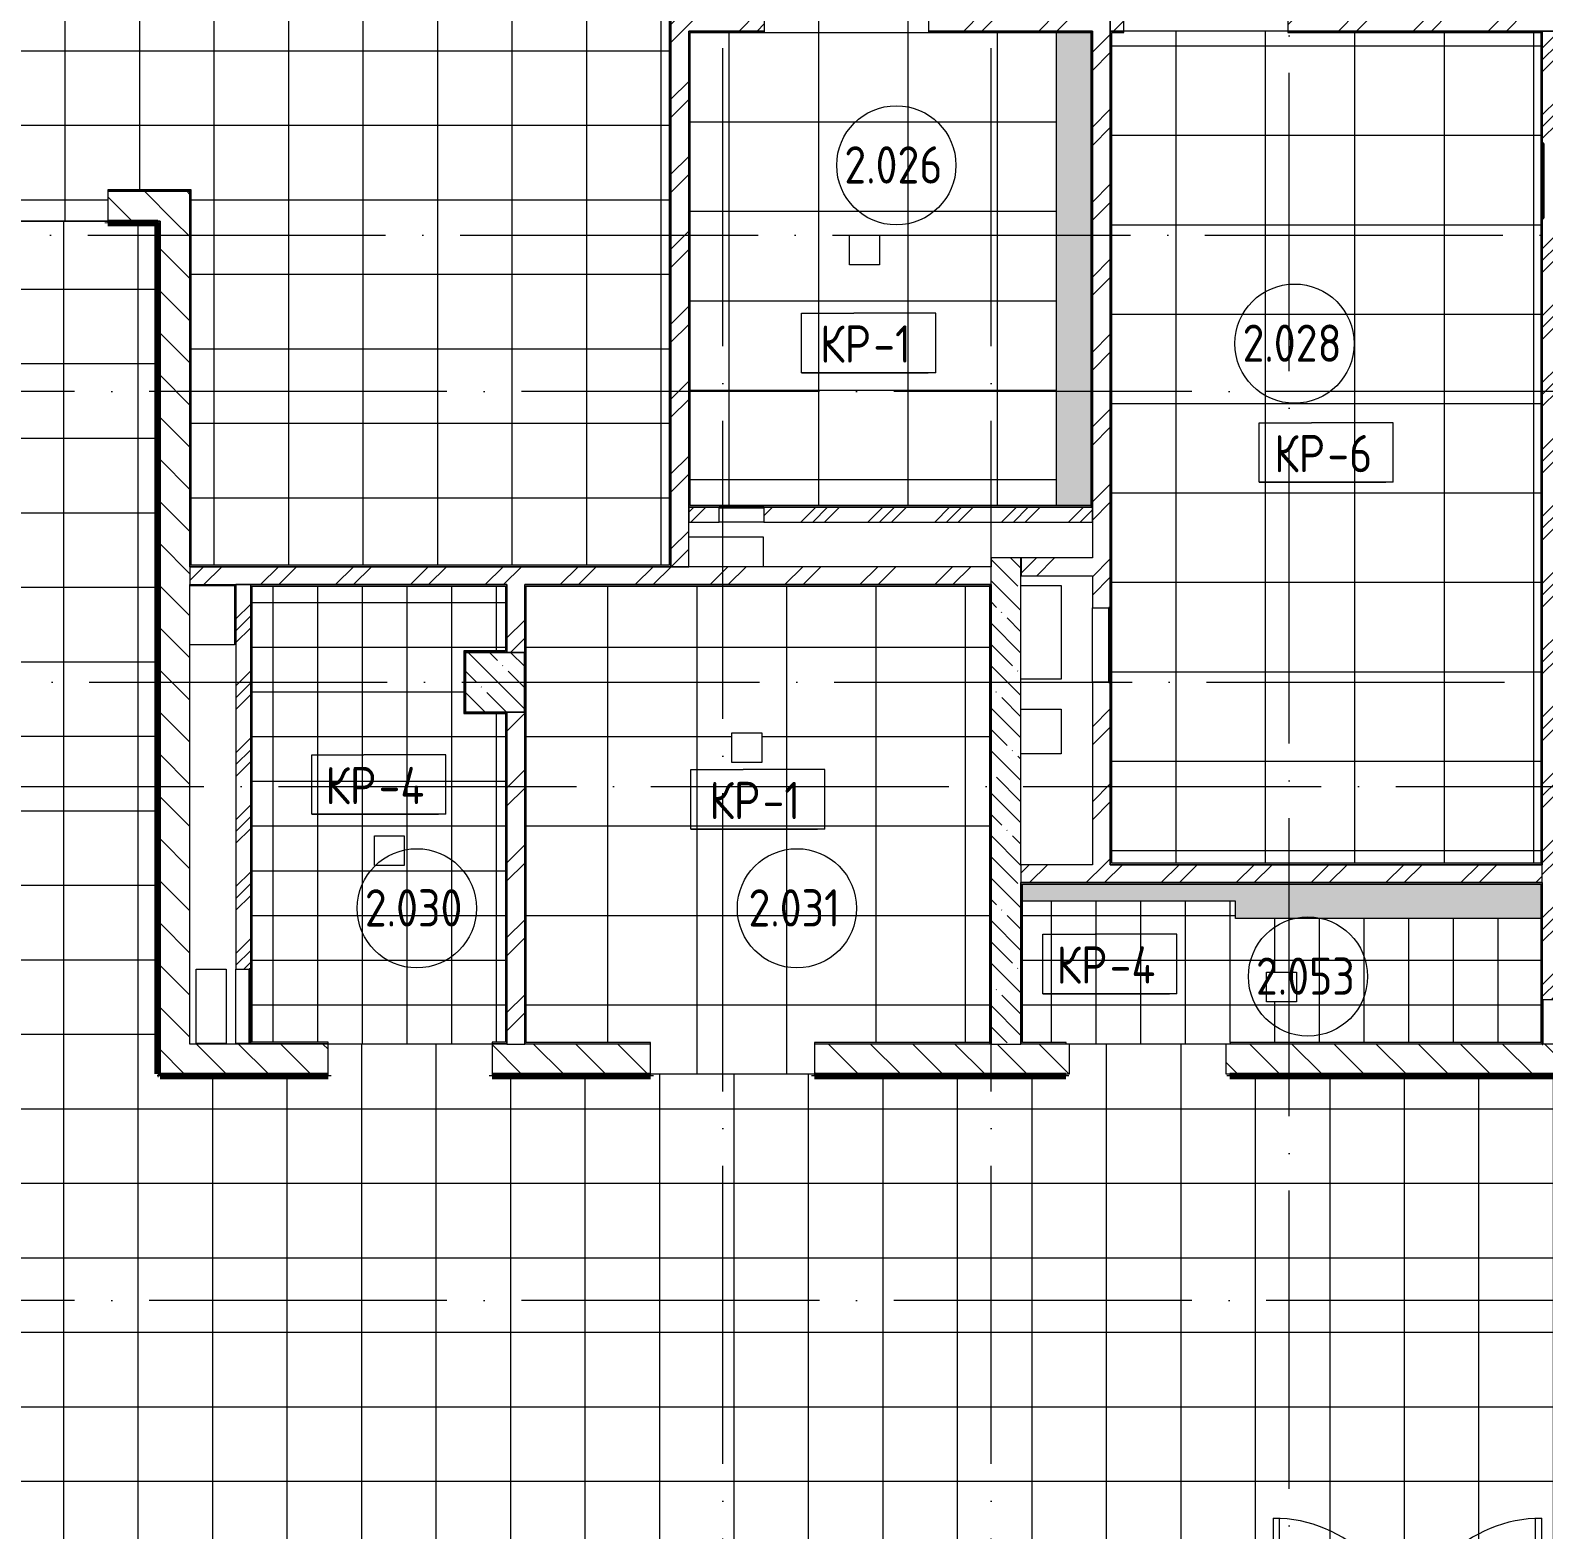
# Model space of a CAD drawing. Header units: millimetres. Extents: x 97 to 214665, y -4577 to 61202.
# Drawn here: x 183548 to 193708, y 45988 to 56050 of the extents above; entities that cross this region are included whole.
import ezdxf

# ---------------------------------------------------------------- set-up
doc = ezdxf.new("R2010")
doc.units = ezdxf.units.MM
doc.linetypes.add('ADSK_Линия сетки', pattern=[2500, 2000, -250, 0, -250])
for name, color, linetype, lineweight in [('A-AREA-____-IDEN', 2, 'Continuous', 20), ('A-DOOR-____-MCUT', 31, 'Continuous', 9), ('A-DOOR-____-OTLN', 31, 'Continuous', 9), ('A-FLOR-____-IDEN', 11, 'Continuous', 20), ('A-FLOR-____-OTLN', 192, 'Continuous', 9), ('A-FLOR-____-PATT', 8, 'Continuous', 9), ('A-GENM-____-MCUT', 13, 'Continuous', 9), ('A-GENM-____-OTLN', 13, 'Continuous', 9), ('A-GLAZ-CURT-MCUT', 52, 'Continuous', 9), ('A-GLAZ-CURT-OTLN', 52, 'Continuous', 9), ('A-WALL-____-MCUT', 113, 'Continuous', 9), ('A-WALL-____-PATT', 111, 'Continuous', 9), ('A-WALL-FNSH-MCUT', 113, 'Continuous', 9), ('I-WALL-____-OTLN', 2, 'Continuous', 9), ('S-COLS-____-MCUT', 52, 'Continuous', 9), ('S-COLS-____-OTLN', 52, 'Continuous', 9), ('S-GRID-____-OTLN', 1, 'Continuous', 9)]:
    doc.layers.add(name, color=color, linetype=linetype, lineweight=lineweight)
doc.styles.add('GOST Common', font='GOST_Common.ttf', dxfattribs={"width": 0.9, "height": 250})
pattern_1 = [(135, (0, 0), (-141.42136, -141.42136), [])]
pattern_2 = [(45, (0, 0), (-251.4472, 251.4472), []), (45, (0, 381), (-251.4472, 251.4472), [])]
pattern_3 = [(45, (0, 0), (-224.5064, 224.5064), []), (45, (79.38, 0), (0, 449.0128), []), (45, (-79.38, 0), (0, 449.0128), [])]
pattern_4 = [(135, (0, 0), (-142.5612, -142.5612), []), (135, (142.56, 0), (-142.5612, -142.5612), [252.016, -50.403, 3.353, -47.05])]

# ---------------------------------------------------------------- blocks, each defined once
blk = doc.blocks.new('DRS_ДПУраспашная_2Ст_Прямоугольная - Н_ДО_1420х2400h 3-40427529-О_АИ_ПП_4_200_Целиком')
at = {"layer": 'A-DOOR-____-MCUT', "color": 50, "lineweight": 13}
for p, q in [((-900, -60), (-860, -60)), ((-900, -920), (-900, -60)), ((-860, -60), (-860, -920)), ((860, -60), (900, -60)), ((860, -920), (860, -60)), ((900, -60), (900, -920)), ((-860, -920), (-900, -920)), ((900, -920), (860, -920))]:
    blk.add_line(p, q, dxfattribs=at)
at = {"layer": 'A-DOOR-____-OTLN', "color": 10, "lineweight": 5}
for centre, start, end in [((-900, -20), 270, 0), ((900, -20), 180, 270)]:
    blk.add_arc(centre, 900, start, end, dxfattribs=at)
at = {"layer": 'A-GLAZ-CURT-MCUT', "color": 90}
for p, q in [((-900, 20), (-965, 20)), ((-965, 20), (-965, -20)), ((-900, -20), (-900, 20)), ((965, 20), (900, 20)), ((900, 20), (900, -20)), ((965, -20), (965, 20)), ((-965, -20), (-900, -20)), ((900, -20), (965, -20))]:
    blk.add_line(p, q, dxfattribs=at)
blk = doc.blocks.new('ASML_АР_Отделка Люка - ВО Отделка люков_Грунтовка 0_Шпатлевка 0_Окраска 0_0-42722003-О_АИ_ПП_4_200_Целиком')
at = {"layer": 'A-GENM-____-MCUT', "color": 130, "lineweight": 25}
for p, q in [((250, 3), (-250, 3)), ((-250, 3), (-250, 0)), ((250, 0), (250, 3)), ((-250, 0), (250, 0))]:
    blk.add_line(p, q, dxfattribs=at)
blk = doc.blocks.new('ASML_АР_Отделка Люка - ВО Отделка люков_Грунтовка 0_Шпатлевка 0_Окраска 0_0-42467640-О_АИ_ПП_4_200_Целиком')
at = {"layer": 'A-GENM-____-MCUT', "color": 130, "lineweight": 25}
for p, q in [((150, 3), (-150, 3)), ((-150, 3), (-150, 0)), ((150, 0), (150, 3)), ((-150, 0), (150, 0))]:
    blk.add_line(p, q, dxfattribs=at)
blk = doc.blocks.new('0083_СОШ675_АР_R22_rvt-1-О_АИ_ПП_4_200_Целиком')
at = {"layer": 'A-FLOR-____-PATT', "lineweight": 5}
for points in [[(133170, 52860), (133170, 56035), (132940, 56035), (132940, 52860)], [(136190, 50090), (136190, 50320), (132710, 50320), (132710, 50205), (134140, 50205), (134140, 50090), (135475, 50090)]]:
    blk.add_hatch(color=221, dxfattribs=at).paths.add_polyline_path(points)
at = {"layer": 'A-WALL-____-PATT', "lineweight": 5}
h = blk.add_hatch(dxfattribs=at)
h.set_pattern_fill('FP_11', color=10, style=0, pattern_type=2)
h.set_pattern_definition(pattern_2)
h.paths.add_polyline_path([(130350, 52450), (130470, 52450), (130470, 56165), (130355, 56165), (130355, 56160), (130350, 56160), (130350, 53402)])
h = blk.add_hatch(dxfattribs=at)
h.set_pattern_fill('FP_11', color=10, style=0, pattern_type=2)
h.set_pattern_definition(pattern_2)
h.paths.add_polyline_path([(133180, 56045), (133180, 56165), (132080, 56165), (132080, 56045)])
h.paths.add_polyline_path([(130980, 56045), (130980, 56165), (130470, 56165), (130470, 56045)])
h = blk.add_hatch(dxfattribs=at)
h.set_pattern_fill('FP_11', color=10, style=0, pattern_type=2)
h.set_pattern_definition(pattern_2)
h.paths.add_polyline_path([(133180, 50450), (133300, 50450), (133300, 51675), (133180, 51675), (133180, 50510)])
h.paths.add_polyline_path([(133300, 52175), (133300, 56165), (133180, 56165), (133180, 52175), (133293, 52175)])
h = blk.add_hatch(dxfattribs=at)
h.set_pattern_fill('FP_11', color=10, style=0, pattern_type=2)
h.set_pattern_definition(pattern_2)
h.paths.add_polyline_path([(136500, 56045), (136500, 56165), (134492, 56165), (134492, 56045), (136442, 56045)])
h.paths.add_polyline_path([(133300, 56045), (133392, 56045), (133392, 56165), (133300, 56165)])
h = blk.add_hatch(dxfattribs=at)
h.set_pattern_fill('FP_15', color=10, style=0, pattern_type=2)
h.set_pattern_definition(pattern_3)
h.paths.add_polyline_path([(136300, 49547), (136300, 54790), (136200, 54790), (136200, 49547), (136203, 49547)])
h.paths.add_polyline_path([(136300, 55290), (136300, 56045), (136200, 56045), (136200, 55290), (136210, 55290)])
h = blk.add_hatch(dxfattribs=at)
h.set_pattern_fill('FP_8', color=10, style=0, pattern_type=2)
h.set_pattern_definition(pattern_1)
h.paths.add_polyline_path([(126921, 54770), (127121, 54770), (127121, 54965), (127116, 54965), (127116, 54970), (126571, 54970), (126571, 54770)])
h.paths.add_polyline_path([(125471, 54770), (125471, 54970), (124150, 54970), (124150, 54770)])
h = blk.add_hatch(dxfattribs=at)
h.set_pattern_fill('FP_8', color=10, style=0, pattern_type=2)
h.set_pattern_definition(pattern_1)
h.paths.add_polyline_path([(127121, 49047), (127121, 54770), (126921, 54770), (126921, 49047)])
h = blk.add_hatch(dxfattribs=at)
h.set_pattern_fill('FP_15', color=10, style=0, pattern_type=2)
h.set_pattern_definition(pattern_3)
h.paths.add_polyline_path([(133180, 52750), (133180, 52850), (130975, 52850), (130975, 52750), (131610, 52750)])
h.paths.add_polyline_path([(130675, 52750), (130675, 52850), (130470, 52850), (130470, 52750)])
h = blk.add_hatch(dxfattribs=at)
h.set_pattern_fill('FP_11', color=10, style=0, pattern_type=2)
h.set_pattern_definition(pattern_2)
h.paths.add_polyline_path([(132500, 52330), (132500, 52450), (127121, 52450), (127121, 52330), (131610, 52330)])
h = blk.add_hatch(dxfattribs=at)
h.set_pattern_fill('FP_31', color=10, style=0, pattern_type=2)
h.set_pattern_definition(pattern_4)
h.paths.add_polyline_path([(132700, 49247), (132700, 52510), (132500, 52510), (132500, 49247), (132576, 49247)])
h = blk.add_hatch(dxfattribs=at)
h.set_pattern_fill('FP_11', color=10, style=0, pattern_type=2)
h.set_pattern_definition(pattern_2)
h.paths.add_polyline_path([(133180, 52390), (133180, 52510), (132701, 52510), (132701, 52390)])
h = blk.add_hatch(dxfattribs=at)
h.set_pattern_fill('FP_15', color=10, style=0, pattern_type=2)
h.set_pattern_definition(pattern_3)
h.paths.add_polyline_path([(127430, 49750), (127530, 49750), (127530, 52330), (127430, 52330), (127430, 51956)])
h = blk.add_hatch(dxfattribs=at)
h.set_pattern_fill('FP_11', color=10, style=0, pattern_type=2)
h.set_pattern_definition(pattern_2)
h.paths.add_polyline_path([(129370, 49247), (129370, 51475), (129250, 51475), (129250, 49247)])
h.paths.add_polyline_path([(129370, 51875), (129370, 52330), (129250, 52330), (129250, 51875)])
h = blk.add_hatch(dxfattribs=at)
h.set_pattern_fill('FP_11', color=10, style=0, pattern_type=2)
h.set_pattern_definition(pattern_2)
h.paths.add_polyline_path([(136200, 50330), (136200, 50450), (132700, 50450), (132700, 50330), (135475, 50330)])
h = blk.add_hatch(dxfattribs=at)
h.set_pattern_fill('FP_8', color=10, style=0, pattern_type=2)
h.set_pattern_definition(pattern_1)
h.paths.add_polyline_path([(136500, 49047), (136500, 49247), (134077, 49247), (134077, 49047)])
h.paths.add_polyline_path([(133027, 49047), (133027, 49247), (131314, 49247), (131314, 49047)])
h.paths.add_polyline_path([(129150, 49047), (130214, 49047), (130214, 49247), (129150, 49247), (129150, 49065)])
h.paths.add_polyline_path([(127121, 49047), (128050, 49047), (128050, 49247), (127121, 49247), (127121, 49065)])
at = {"layer": 'S-COLS-____-OTLN', "lineweight": 5}
h = blk.add_hatch(dxfattribs=at)
h.set_pattern_fill('FP_31', color=256, style=0, pattern_type=2)
h.set_pattern_definition(pattern_4)
h.paths.add_polyline_path([(128975, 51475), (129370, 51475), (129370, 51875), (128975, 51875), (128975, 51870), (128970, 51870), (128970, 51480), (128975, 51480)])
at = {"layer": 'A-FLOR-____-OTLN', "color": 90}
for p, q in [((132940, 52860), (132940, 56035)), ((130470, 52650), (130970, 52650)), ((130970, 52650), (130970, 52450)), ((127121, 52325), (127421, 52325)), ((127421, 52325), (127421, 51925)), ((132700, 52325), (132970, 52325)), ((132970, 52325), (132970, 51695)), ((127421, 51925), (127121, 51925)), ((132970, 51695), (132700, 51695)), ((132700, 51495), (132970, 51495)), ((132970, 51495), (132970, 51195)), ((132970, 51195), (132700, 51195)), ((134140, 50205), (132710, 50205)), ((134140, 50090), (134140, 50205)), ((136190, 50090), (134140, 50090)), ((127164, 49250), (127164, 49750)), ((127164, 49750), (127364, 49750)), ((127364, 49750), (127364, 49250)), ((127364, 49250), (127164, 49250))]:
    blk.add_line(p, q, dxfattribs=at)
at = {"layer": 'A-WALL-____-MCUT', "color": 50, "lineweight": 13}
for p, q in [((130350, 56160), (130350, 52450)), ((130980, 56045), (130980, 56165)), ((132080, 56165), (132080, 56045)), ((133300, 52175), (133300, 56165)), ((133300, 56165), (133300, 56045)), ((133392, 56045), (133392, 56165)), ((134492, 56165), (134492, 56045)), ((130470, 56045), (130980, 56045)), ((130470, 52450), (130470, 56045)), ((132080, 56045), (133180, 56045)), ((133180, 56045), (133180, 52510)), ((133300, 56045), (133392, 56045)), ((134492, 56045), (136500, 56045)), ((136300, 56045), (136200, 56045)), ((136200, 56045), (136200, 55290)), ((136200, 55290), (136207, 55290)), ((127116, 54970), (126571, 54970)), ((126571, 54970), (126571, 54770)), ((127121, 54770), (127121, 54965)), ((126571, 54770), (126921, 54770)), ((126921, 54770), (126921, 49047)), ((127121, 52450), (127121, 54770)), ((136207, 54790), (136200, 54790)), ((136200, 54790), (136200, 50450)), ((130675, 52850), (130470, 52850)), ((130470, 52850), (130470, 52750)), ((130675, 52750), (130675, 52847)), ((133180, 52850), (130975, 52850)), ((130975, 52847), (130975, 52750)), ((133180, 52750), (133180, 52850)), ((130470, 52750), (130675, 52750)), ((130975, 52750), (133180, 52750)), ((132500, 52450), (127121, 52450)), ((130350, 52450), (130470, 52450)), ((132500, 52510), (132500, 52450)), ((132700, 52510), (132500, 52510)), ((132700, 50450), (132700, 52510)), ((133180, 52510), (132701, 52510)), ((132701, 52510), (132701, 52390)), ((127121, 49247), (127121, 52330)), ((127121, 52330), (129250, 52330)), ((127430, 52330), (127430, 49750)), ((127530, 52330), (127430, 52330)), ((127530, 49750), (127530, 52330)), ((129250, 52330), (129250, 51875)), ((129370, 51875), (129370, 52330)), ((129370, 52330), (132500, 52330)), ((132500, 52330), (132500, 49247)), ((132701, 52390), (133180, 52390)), ((133180, 52390), (133180, 52175)), ((133180, 52175), (133290, 52175)), ((133293, 52175), (133300, 52175)), ((133180, 51675), (133180, 50450)), ((133290, 51675), (133180, 51675)), ((133300, 51675), (133293, 51675)), ((133300, 50450), (133300, 51675)), ((129250, 51475), (129250, 49247)), ((129370, 49247), (129370, 51475)), ((133180, 50450), (132700, 50450)), ((136200, 50450), (133300, 50450)), ((132700, 50330), (136200, 50330)), ((132700, 49247), (132700, 50330)), ((136200, 50330), (136200, 49547)), ((127430, 49750), (127520, 49750)), ((127523, 49750), (127530, 49750)), ((136203, 49547), (136300, 49547)), ((128050, 49247), (127121, 49247)), ((128050, 49047), (128050, 49247)), ((129250, 49247), (129150, 49247)), ((129150, 49247), (129150, 49047)), ((130214, 49247), (129370, 49247)), ((130214, 49047), (130214, 49247)), ((132500, 49247), (131314, 49247)), ((131314, 49247), (131314, 49047)), ((133027, 49247), (132700, 49247)), ((133027, 49047), (133027, 49247)), ((136200, 49247), (134077, 49247)), ((134077, 49247), (134077, 49047)), ((136500, 49247), (136203, 49247)), ((126921, 49047), (127121, 49047)), ((127121, 49047), (128050, 49047)), ((129150, 49047), (130214, 49047)), ((131314, 49047), (133027, 49047)), ((134077, 49047), (136500, 49047))]:
    blk.add_line(p, q, dxfattribs=at)
at = {"layer": 'A-WALL-____-MCUT', "color": 10, "lineweight": 5}
for p, q in [((127121, 52450), (127121, 52330)), ((132500, 52330), (132500, 52450)), ((129250, 51875), (129370, 51875)), ((129370, 51475), (129250, 51475)), ((132700, 50450), (132700, 50330)), ((136200, 50330), (136200, 50450)), ((129250, 49247), (129370, 49247)), ((132500, 49247), (132700, 49247))]:
    blk.add_line(p, q, dxfattribs=at)
at = {"layer": 'I-WALL-____-OTLN', "color": 90}
for p, q in [((130975, 52750), (130675, 52750)), ((133180, 51675), (133180, 52175)), ((127430, 49250), (127430, 49750)), ((127520, 49250), (127430, 49250)), ((127530, 49250), (127523, 49250))]:
    blk.add_line(p, q, dxfattribs=at)
at = {"layer": 'S-COLS-____-MCUT', "color": 130, "lineweight": 25}
for p, q in [((128970, 51870), (128970, 51480)), ((129250, 51875), (128975, 51875)), ((129370, 51475), (129370, 51875)), ((128975, 51475), (129250, 51475))]:
    blk.add_line(p, q, dxfattribs=at)
at = {"layer": 'S-COLS-____-OTLN', "color": 90}
for p, q in [((129370, 51875), (129250, 51875)), ((129250, 51475), (129370, 51475))]:
    blk.add_line(p, q, dxfattribs=at)
at = {"layer": 'A-GENM-____-OTLN', "color": 90, "lineweight": 9}
for name, p, rotation in [('ASML_АР_Отделка Люка - ВО Отделка люков_Грунтовка 0_Шпатлевка 0_Окраска 0_0-42722003-О_АИ_ПП_4_200_Целиком', (136210, 55040), 89.99999999999982), ('ASML_АР_Отделка Люка - ВО Отделка люков_Грунтовка 0_Шпатлевка 0_Окраска 0_0-42722003-О_АИ_ПП_4_200_Целиком', (133290, 51925), 269.9999999999998), ('ASML_АР_Отделка Люка - ВО Отделка люков_Грунтовка 0_Шпатлевка 0_Окраска 0_0-42722003-О_АИ_ПП_4_200_Целиком', (127520, 49500), 270), ('ASML_АР_Отделка Люка - ВО Отделка люков_Грунтовка 0_Шпатлевка 0_Окраска 0_0-42467640-О_АИ_ПП_4_200_Целиком', (136203, 49397), 89.99999999999982)]:
    blk.add_blockref(name, p, dxfattribs=dict(at, rotation=rotation))
blk.add_blockref('ASML_АР_Отделка Люка - ВО Отделка люков_Грунтовка 0_Шпатлевка 0_Окраска 0_0-42467640-О_АИ_ПП_4_200_Целиком', (130825, 52847), dxfattribs=at)
at = {"layer": 'A-GLAZ-CURT-OTLN', "color": 90, "lineweight": 9, "rotation": 180}
blk.add_blockref('DRS_ДПУраспашная_2Ст_Прямоугольная - Н_ДО_1420х2400h 3-40427529-О_АИ_ПП_4_200_Целиком', (135295, 45145), dxfattribs=at)
blk = doc.blocks.new('BSC_Колонна _Прямоугольная - ПР-1_Профиль торцевой для плитки-3477160-О_АИ_ПП_4_200_Целиком')
at = {"layer": 'S-COLS-____-MCUT'}
for p, q in [((5, 5), (-5, 5)), ((-5, 5), (-5, -5)), ((5, -5), (5, 5)), ((-5, -5), (5, -5))]:
    blk.add_line(p, q, dxfattribs=at)
blk = doc.blocks.new('ADSK_Марка_Перекрытие - Типоразмер_ADSK_Марка-158127-О_АИ_ПП_4_200_Целиком')
at = {"layer": 'A-FLOR-____-IDEN'}
for p, q in [((-4.5, 4), (-1, 4)), ((-4.5, 0), (-4.5, 4)), ((4.5, 4), (-1, 4)), ((4.5, 0), (4.5, 4)), ((4.5, 0), (-4.5, 0)), ((-4.5, 0), (4, 0))]:
    blk.add_line(p, q, dxfattribs=at)
blk = doc.blocks.new('ADSK_Марка_Помещение_ОдноЗначение - Номер-159740-О_АИ_ПП_4_200_Целиком')
at = {"layer": 'A-AREA-____-IDEN'}
blk.add_circle((0, 0), 4, dxfattribs=at)

msp = doc.modelspace()

# ---------------------------------------------------------------- hatches: boundary and pattern name
at = {"layer": 'A-FLOR-____-PATT'}
h = msp.add_hatch(dxfattribs=at)
h.set_pattern_fill('FP_187', color=256, style=0, pattern_type=2)
h.set_pattern_definition([(0, (187783.1, 55412.5), (0, 500), []), (90, (187783.1, 55412.5), (-500, 3e-14), [])])
h.paths.add_polyline_path([(187838.093662, 52459.999414), (187838.093662, 56174.999414), (188478.114412, 56174.999414), (188478.114412, 56165.001699), (189578.114412, 56165.001699), (189578.114412, 56174.999414), (190890.114412, 56174.999414), (190890.114412, 56165.001699), (191990.114412, 56165.001699), (191990.114412, 56174.999414), (193986.614412, 56174.999414), (193986.614412, 58364.999414), (192673.114412, 58364.999414), (192673.114412, 58164.999414), (192303.114412, 58164.999414), (192303.114412, 58364.999414), (191088.09249, 58364.999414), (191088.09249, 58164.999414), (190668.09249, 58164.999414), (190668.09249, 58365.000586), (188518.114412, 58365.000586), (188518.114412, 58164.999414), (188148.114412, 58164.999414), (188148.114412, 58365.000586), (186878.09249, 58365.000586), (186878.09249, 58164.999414), (186123.114412, 58164.999414), (186123.114412, 58364.999414), (181858.09249, 58364.999414), (181858.09249, 58164.999414), (181658.113916, 58164.999414), (181658.113916, 54980.000586), (182968.859452, 54980.000586), (182968.928275, 54770.001113), (184068.859452, 54770.001113), (184068.859452, 54980.000586), (184629.093076, 54980.000586), (184629.093076, 52459.999414), (187835.280849, 52459.999414)])
h = msp.add_hatch(dxfattribs=at)
h.set_pattern_fill('FP_178', color=256, style=0, pattern_type=2)
h.set_pattern_definition([(270, (191840.6, 56635), (600, 4e-14), []), (0, (191840.6, 56635), (0, 600), [])])
h.paths.add_polyline_path([(188473.093662, 52859.999414), (190438.114412, 52859.999414), (190438.114412, 56035.001172), (189578.114412, 56035.001172), (189578.114412, 56165.001172), (188478.114412, 56164.999414), (188478.114412, 56035.001172), (187978.093662, 56035.001172), (187978.093662, 52859.999414)])
h.paths.add_polyline_path([(189048.115412, 54475), (189048.115412, 54675), (189248.115412, 54675), (189248.115412, 54475), (189107.963211, 54475)])
h = msp.add_hatch(dxfattribs=at)
h.set_pattern_fill('FP_181', color=256, style=0, pattern_type=2)
h.set_pattern_definition([(90, (191840.6, 53545), (-600, 4e-14), []), (180, (191840.6, 53545), (-7e-14, -600), [])])
h.paths.add_polyline_path([(190808.114412, 50460.000586), (193688.114412, 50460.000586), (193688.114412, 56035.001172), (191990.114412, 56035.001172), (191990.114412, 56045.001172), (190890.114412, 56045.001172), (190890.114412, 56035.001172), (190808.114412, 56035.001172), (190808.114412, 50482.499102)])
h = msp.add_hatch(dxfattribs=at)
h.set_pattern_fill('FP_210', color=256, style=0, pattern_type=2)
h.set_pattern_definition([(270, (182273.14, 45312.5), (500, 3e-14), []), (0, (182273.14, 45312.5), (0, 500), [])])
h.paths.add_polyline_path([(173646.311817, 35775), (175093.714412, 35775), (175093.714412, 35790), (175873.138924, 35790), (175873.138924, 36424.940333), (175878.138924, 36424.940333), (175878.138924, 36434.940333), (175888.138924, 36434.940333), (175888.138924, 36439.940333), (176183.114412, 36439.940333), (176183.114412, 45325), (176188.114412, 45325.898819), (176188.114412, 45335), (176198.114412, 45335), (176198.139735, 45340), (176598.103451, 45340), (176598.114412, 45325), (181948.103451, 45325), (181948.103451, 45340), (182458.09249, 45340), (182458.09249, 45325), (187948.09249, 45325), (187948.09249, 45340), (188458.114412, 45340), (188458.114412, 45325), (191893.114412, 45325), (191893.114412, 46064.957463), (191933.114412, 46064.957463), (191933.114412, 45325), (193653.09249, 45325), (193653.09249, 46064.957463), (193693.09249, 46064.957463), (193693.09249, 45325), (193798.114412, 45325.275327), (193798.114412, 45340), (197733.114412, 45340), (197733.114412, 45814.999414), (197948.114412, 45814.999414), (197948.114412, 48014.999414), (197733.114412, 48014.999414), (197733.114412, 48470.500586), (196478.114412, 48470.500586), (196478.114412, 48485.500586), (195808.114412, 48485.500586), (195808.114412, 48470.500586), (195298.114412, 48470.500586), (195298.114412, 48485.500586), (194628.114412, 48485.500586), (194628.114412, 48470.500586), (193998.09249, 48470.500586), (193998.09249, 48475.500586), (193988.09249, 48475.500586), (193988.09249, 48485.500586), (193983.09249, 48485.857717), (193983.09249, 49032.499414), (191600.496297, 49032.499414), (191600.496297, 49047.499414), (191575.496297, 49047.499414), (191575.496297, 49247.499414), (190525.496297, 49247.499414), (190525.496297, 49047.499414), (190500.496297, 49047.499414), (190500.496297, 49032.499414), (188812.239102, 49032.499414), (188812.239102, 49047.499414), (187712.239102, 49047.499414), (187712.239102, 49032.499414), (186648.093662, 49032.499414), (186648.093662, 49247.499414), (185548.093662, 49247.499414), (185548.093662, 49032.499414), (184419.093076, 49032.499414), (184418.483784, 49037.499414), (184409.093076, 49037.499414), (184409.093076, 49047.499414), (184404.093076, 49047.512953), (184404.093076, 54755.000586), (184068.859452, 54755.000586), (184068.859452, 54770.000586), (182968.859452, 54770.000586), (182968.859452, 54755.000586), (181663.113916, 54755.000586), (181663.113916, 54665.000586), (181648.113916, 54665.000586), (181648.113916, 53565.000586), (181663.113916, 53565.000586), (181663.113916, 51889.999414), (181848.09249, 51889.999414), (181848.09249, 51884.999414), (181858.09249, 51884.999414), (181858.09249, 51874.999414), (181863.09249, 51874.999414), (181863.09249, 51475), (181858.09249, 51474.999414), (181858.09249, 51464.999414), (181848.09249, 51464.999414), (181848.09249, 51459.999414), (181663.113916, 51459.999414), (181663.113916, 49050.000586), (181658.113916, 49049.99156), (181658.113916, 49040.000586), (181648.113916, 49040.000586), (181648.113916, 49035.000586), (178105.383412, 49035.000586), (178105.383412, 49030.000586), (177603.733412, 49030.000586), (177603.733412, 49035.000586), (171833.536259, 49035.000586), (171833.536259, 49050.000586), (171758.536259, 49050.000586), (171758.536259, 49250.000586), (171488.114412, 49250.000586), (171488.114412, 49050.000586), (171348.09249, 49050.000586), (171348.114412, 45739.999414), (171748.09249, 45739.999414), (171748.123972, 45734.999414), (171758.09249, 45734.999414), (171758.09249, 45724.999414), (171763.09249, 45724.999414), (171763.09249, 45324.97645), (171758.09249, 45324.97637), (171758.09249, 45314.97637), (171748.09249, 45314.97637), (171748.09249, 45309.97637), (171348.09249, 45309.97637), (171348.114412, 40185), (171758.09249, 40185), (171758.09249, 39764.999414), (171348.09249, 39764.999414), (171348.114412, 35990), (171748.138924, 35990), (171748.138924, 35985), (171758.138924, 35985), (171758.138924, 35975), (171763.138924, 35974.274211), (171763.138924, 35790), (172993.714412, 35790), (172993.714412, 35775)])
h.paths.add_polyline_path([(170883.114412, 35790), (170883.114412, 35974.999414), (170888.114412, 35975), (170888.114412, 35985), (170898.114412, 35985), (170898.114412, 35990), (171298.114412, 35990), (171298.114412, 39764.999414), (170888.114412, 39764.999414), (170888.114412, 40185), (171298.114412, 40185), (171298.114412, 45309.97637), (170898.114412, 45309.97637), (170898.114412, 45314.97637), (170888.114412, 45314.97637), (170888.114412, 45324.97637), (170883.114412, 45324.999414), (170883.114412, 45724.999414), (170888.114412, 45724.999414), (170888.114412, 45734.999414), (170898.114412, 45734.999414), (170898.114412, 45739.999414), (171298.114412, 45739.999414), (171298.114412, 49050.000586), (170733.536259, 49050.000586), (170733.536259, 49035.000586), (166613.16026, 49035.000586), (166613.16026, 48224.999414), (166598.16026, 48224.999414), (166598.16026, 46024.999414), (166613.16026, 46024.999414), (166613.16026, 39775), (166608.16026, 39775), (166608.16026, 39765), (166598.16026, 39765), (166598.114412, 39760), (166533.16026, 39760), (166533.16026, 39615), (166318.16026, 39615), (166318.16026, 36915), (166533.16026, 36915), (166533.16026, 36760.075144), (168088.114998, 36760.075144), (168088.114998, 36755.075144), (168098.114998, 36755.075144), (168098.114998, 36745.075144), (168103.114998, 36744.930445), (168103.114998, 35790), (169780.898969, 35790)])
h = msp.add_hatch(dxfattribs=at)
h.set_pattern_fill('FP_197', color=256, style=0, pattern_type=2)
h.set_pattern_definition([(90, (186978.1, 50710), (-300, 2e-14), []), (180, (186978.1, 50710), (-4e-14, -300), [])])
h.paths.add_polyline_path([(185242.550363, 49247.499414), (186748.093662, 49247.499414), (186748.093662, 49250.000586), (186648.093662, 49250.000586), (186648.093662, 49260.000586), (186738.093662, 49260.957949), (186738.093662, 51464.999414), (186458.09249, 51464.999414), (186458.09249, 51884.999414), (186738.093662, 51884.999414), (186738.093662, 52319.999414), (185038.114412, 52319.999414), (185038.114412, 49260.000586), (185548.093662, 49260.000586), (185548.093662, 49250.000586), (185028.114412, 49250.000586), (185028.114412, 49247.499414), (185038.114412, 49247.499414)])
h.paths.add_polyline_path([(186058.093076, 50445.309784), (185858.093076, 50445.309784), (185858.093076, 50645.309784), (186058.093076, 50645.309784), (186058.093076, 50510.417208)])
h = msp.add_hatch(dxfattribs=at)
h.set_pattern_fill('FP_182', color=256, style=0, pattern_type=2)
h.set_pattern_definition([(180, (190425.6, 50710), (-7e-14, -600), []), (270, (190425.6, 50710), (600, 4e-14), [])])
h.paths.add_polyline_path([(188812.239102, 49047.499414), (188812.239102, 49257.499414), (189988.09249, 49257.499414), (189986.981576, 52319.999414), (186878.093662, 52319.999414), (186879.093662, 49257.499414), (187712.239102, 49257.499414), (187712.239102, 49047.499414)])
h.paths.add_polyline_path([(188458.247316, 51135.403173), (188258.247316, 51135.403173), (188258.247316, 51335.403173), (188458.247316, 51335.403173)])
h = msp.add_hatch(dxfattribs=at)
h.set_pattern_fill('FP_175', color=256, style=0, pattern_type=2)
h.set_pattern_definition([(0, (192803.1, 50710), (0, 300), []), (90, (192803.1, 50710), (-300, 2e-14), [])])
h.paths.add_polyline_path([(191040.669635, 49247.499414), (191603.114412, 49247.499414), (191603.114412, 49257.499414), (193688.114412, 49257.499414), (193688.114412, 50090.000586), (191638.102542, 50090.000586), (191638.102542, 50205.000586), (190208.09249, 50205.000586), (190208.09249, 49257.499414), (190503.114412, 49257.499414), (190503.114412, 49247.499414), (190525.496297, 49247.499414)])
h.paths.add_polyline_path([(192048.115542, 49530.000586), (191848.115542, 49530.000586), (191848.115542, 49730.000586), (192048.115542, 49730.000586)])
at = {"layer": 'A-WALL-____-PATT'}
for points in [[(187848.093662, 52449.999414), (187848.080167, 56159.999414), (187843.093662, 56159.999414), (187843.093662, 56164.999414), (187838.093662, 56164.999414), (187838.093662, 52449.999414)], [(187978.093662, 52849.999414), (187978.093662, 56035.001172), (187968.093662, 56035.001172), (187968.093662, 52849.999414)], [(190678.114412, 52859.999414), (190678.114412, 56035.001172), (190668.114412, 56035.001172), (190668.114412, 52859.999414)], [(190798.114412, 50460.000586), (190808.114412, 50460.000586), (190808.114412, 56045.001172), (190798.114412, 56045.001172), (190798.114412, 50510.417208)], [(193688.114412, 50460.000586), (193698.114412, 50460.000586), (193698.114412, 56035.001172), (193688.114412, 56035.001172), (193688.114412, 50510.417208)], [(184619.093076, 52459.999414), (184629.093076, 52459.999414), (184629.093076, 54980.000586), (184619.093076, 54980.000586), (184619.093076, 54975.000586), (184624.093076, 54975.000586), (184624.093076, 54965.000586), (184619.093076, 54965.000586), (184619.093076, 53402.000681)], [(184419.093076, 49037.499414), (184419.093076, 54760.000586), (184409.093076, 54760.000586), (184409.093076, 49037.499414)], [(190678.114412, 52849.999414), (190678.114412, 52859.999414), (187978.093662, 52859.999414), (187978.093662, 52849.999414), (189107.963211, 52849.999414)], [(187838.093662, 52449.999414), (187838.093662, 52459.999414), (184619.093076, 52459.999414), (184619.093076, 52449.999414), (187175.256787, 52449.999414)], [(186738.093662, 52319.999414), (186738.093662, 52329.999414), (185028.114412, 52329.999414), (185028.114412, 52319.999414), (185242.550363, 52319.999414)], [(186738.093662, 51884.999414), (186748.093662, 51884.999414), (186748.093662, 52329.999414), (186738.093662, 52329.999414), (186738.093662, 51956.208945)], [(186878.093662, 52319.999414), (189998.09249, 52319.999414), (189998.09249, 52329.999414), (186868.093662, 52329.999414), (186868.093662, 52319.999414)], [(185038.114412, 49260.000586), (185038.114412, 52319.999414), (185028.114412, 52319.999414), (185028.114412, 49260.000586)], [(186878.093662, 49247.499414), (186878.093662, 52319.999414), (186868.093662, 52319.999414), (186868.093662, 49247.499414)], [(189998.09249, 49257.499414), (189998.09249, 52319.999414), (189988.09249, 52319.999414), (189988.09249, 49257.499414)], [(186463.09249, 51474.999414), (186463.09249, 51479.999414), (186468.09249, 51479.999414), (186467.96749, 51869.999414), (186463.09249, 51869.999414), (186463.09249, 51879.999414), (186468.09249, 51879.999414), (186468.09249, 51884.999414), (186458.09249, 51884.999414), (186458.09249, 51474.999414)], [(186748.093662, 51874.999414), (186748.093662, 51884.999414), (186468.09249, 51884.999414), (186468.09249, 51879.999414), (186473.09249, 51879.999414), (186473.09249, 51874.999414)], [(186463.09249, 51464.999414), (186738.093662, 51464.999414), (186738.093662, 51474.999414), (186473.09249, 51474.81423), (186473.09249, 51469.999414), (186463.09249, 51469.999414), (186463.09249, 51474.999414), (186458.09249, 51474.999414), (186458.09249, 51464.999414)], [(186738.093662, 49260.000586), (186748.093662, 49260.000586), (186748.093662, 51474.999414), (186738.093662, 51474.999414), (186738.093662, 50510.417208)], [(193698.114412, 50450.000586), (193698.114412, 50460.000586), (190798.114412, 50460.000586), (190798.114412, 50450.000586), (192973.37606, 50450.000586)], [(191040.669635, 50320.000586), (193688.114412, 50320.000586), (193688.114412, 50330.000586), (190198.09249, 50330.000586), (190198.09249, 50320.000586), (190208.09249, 50320.000586)], [(190208.09249, 49247.499414), (190208.09249, 50320.000586), (190198.09249, 50320.000586), (190198.09249, 49247.499414)], [(193688.114412, 49257.499414), (193698.114412, 49257.499414), (193698.114412, 50330.000586), (193688.114412, 50330.000586), (193688.114412, 49547.499414)]]:
    msp.add_hatch(color=7, dxfattribs=at).paths.add_polyline_path(points)
h = msp.add_hatch(color=7, dxfattribs=at)
h.paths.add_polyline_path([(190678.114412, 56035.001172), (190678.114412, 56045.001172), (189578.114412, 56045.001172), (189578.114412, 56035.001172), (190668.114412, 56035.001172)])
h.paths.add_polyline_path([(188478.114412, 56035.001172), (188478.114412, 56045.001172), (187968.093662, 56045.001172), (187968.093662, 56035.001172), (187978.093662, 56035.001172)])
h = msp.add_hatch(color=7, dxfattribs=at)
h.paths.add_polyline_path([(193688.114412, 56035.001172), (193698.114412, 56035.001172), (193698.114412, 56045.001172), (191990.114412, 56045.001172), (191990.114412, 56035.001172), (192973.37606, 56035.001172)])
h.paths.add_polyline_path([(190808.114412, 56035.001172), (190890.114412, 56035.001172), (190890.114412, 56045.001172), (190808.114412, 56045.001172)])
h = msp.add_hatch(color=7, dxfattribs=at)
h.paths.add_polyline_path([(184614.093076, 54970.000586), (184614.093076, 54975.000586), (184619.093076, 54975.000586), (184619.093076, 54980.000586), (184068.859452, 54980.000586), (184068.859452, 54970.000586)])
h.paths.add_polyline_path([(182968.859452, 54970.000586), (182968.859452, 54980.000586), (181648.113916, 54980.000586), (181648.113916, 54970.000586)])
h = msp.add_hatch(color=7, dxfattribs=at)
h.paths.add_polyline_path([(184409.093076, 54760.000586), (184419.093076, 54760.000586), (184419.093076, 54770.000586), (184068.859452, 54770.000586), (184068.859452, 54760.000586)])
h.paths.add_polyline_path([(182968.859452, 54760.000586), (182968.859452, 54770.000586), (181658.113916, 54770.000586), (181658.113916, 54760.000586)])
h = msp.add_hatch(color=7, dxfattribs=at)
h.paths.add_polyline_path([(186648.093662, 49250.000586), (186748.093662, 49250.000586), (186748.093662, 49260.000586), (186648.093662, 49260.000586)])
h.paths.add_polyline_path([(185242.550363, 49250.000586), (185548.093662, 49250.000586), (185548.093662, 49260.000586), (185028.114412, 49260.000586), (185028.114412, 49250.000586)])
h = msp.add_hatch(color=7, dxfattribs=at)
h.paths.add_polyline_path([(189998.09249, 49247.499414), (189998.09249, 49257.499414), (188812.239102, 49257.499414), (188812.239102, 49247.499414), (189107.963211, 49247.499414)])
h.paths.add_polyline_path([(187712.239102, 49247.499414), (187712.239102, 49257.499414), (186878.093662, 49257.499414), (186878.093662, 49247.499414), (187175.256787, 49247.499414)])
h = msp.add_hatch(color=7, dxfattribs=at)
h.paths.add_polyline_path([(193698.114412, 49247.499414), (193698.114412, 49257.499414), (191603.114412, 49257.499414), (191603.114412, 49247.499414), (192973.37606, 49247.499414)])
h.paths.add_polyline_path([(190208.09249, 49247.499414), (190503.114412, 49247.499414), (190503.114412, 49257.499414), (190208.09249, 49257.499414)])
h = msp.add_hatch(color=7, dxfattribs=at)
h.paths.add_polyline_path([(187175.256787, 49037.499414), (187514.093076, 49037.499414), (187514.093076, 49047.499414), (186648.093662, 49047.499414), (186648.093662, 49037.499414)])
h.paths.add_polyline_path([(185548.093662, 49037.499414), (185548.093662, 49047.499414), (184419.093076, 49047.499414), (184419.093076, 49037.499414)])
h = msp.add_hatch(color=7, dxfattribs=at)
h.paths.add_polyline_path([(188812.239102, 49037.499414), (189014.093076, 49037.499414), (189014.093076, 49047.499414), (188812.239102, 49047.499414)])
h.paths.add_polyline_path([(187712.239102, 49037.499414), (187712.239102, 49047.499414), (187514.093076, 49047.499414), (187514.093076, 49037.499414)])
h = msp.add_hatch(color=7, dxfattribs=at)
h.paths.add_polyline_path([(193988.09249, 49037.499414), (193998.09249, 49037.499414), (193998.09249, 49047.499414), (191600.496297, 49047.499414), (191600.496297, 49037.499414)])
h.paths.add_polyline_path([(190500.496297, 49037.499414), (190500.496297, 49047.499414), (189014.093076, 49047.499414), (189014.093076, 49037.499414)])

# ---------------------------------------------------------------- linework, layer by layer
at = {"layer": 'A-FLOR-____-OTLN'}
for p, q in [((191990.114412, 56045.001172), (190890.114412, 56045.001172)), ((182968.859452, 54770.001113), (184068.859452, 54770.001113)), ((184068.859452, 54770.000586), (182968.859452, 54770.000586)), ((189048.115412, 54475), (189048.115412, 54675)), ((189048.115412, 54675), (189248.115412, 54675)), ((189248.115412, 54675), (189248.115412, 54475)), ((189248.115412, 54475), (189048.115412, 54475)), ((188258.247316, 51135.403173), (188258.247316, 51335.403173)), ((188258.247316, 51335.403173), (188458.247316, 51335.403173)), ((188458.247316, 51335.403173), (188458.247316, 51135.403173)), ((188458.247316, 51135.403173), (188258.247316, 51135.403173)), ((185858.093076, 50445.309784), (185858.093076, 50645.309784)), ((185858.093076, 50645.309784), (186058.093076, 50645.309784)), ((186058.093076, 50645.309784), (186058.093076, 50445.309784)), ((186058.093076, 50445.309784), (185858.093076, 50445.309784)), ((191848.115542, 49530.000586), (191848.115542, 49730.000586)), ((191848.115542, 49730.000586), (192048.115542, 49730.000586)), ((192048.115542, 49730.000586), (192048.115542, 49530.000586)), ((192048.115542, 49530.000586), (191848.115542, 49530.000586)), ((185028.114412, 49250.000586), (185028.114412, 49247.499414)), ((185548.093662, 49247.499414), (186648.093662, 49247.499414)), ((190525.496297, 49247.499414), (191575.496297, 49247.499414)), ((187712.239102, 49047.499414), (188812.239102, 49047.499414))]:
    msp.add_line(p, q, dxfattribs=at)
at = {"layer": 'A-WALL-____-MCUT'}
for p, q in [((190678.114412, 56035.001172), (190668.114412, 56035.001172)), ((193698.114412, 56035.001172), (193688.114412, 56035.001172)), ((190668.114412, 52859.999414), (190678.114412, 52859.999414)), ((189998.09249, 52319.999414), (189988.09249, 52319.999414)), ((193688.114412, 50460.000586), (193698.114412, 50460.000586)), ((189988.09249, 49257.499414), (189998.09249, 49257.499414)), ((184419.093076, 49037.499414), (184419.093076, 49047.499414)), ((187514.093076, 49037.499414), (187514.093076, 49047.499414)), ((189014.093076, 49037.499414), (189014.093076, 49047.499414))]:
    msp.add_line(p, q, dxfattribs=at)
at = {"layer": 'A-WALL-____-MCUT', "color": 7}
for p, q in [((184419.093076, 54770.000586), (184068.859452, 54770.000586)), ((184068.859452, 54770.000586), (184068.859452, 54760.000586)), ((184419.093076, 49047.499414), (184419.093076, 54770.000586)), ((184068.859452, 54760.000586), (184409.093076, 54760.000586)), ((184409.093076, 54760.000586), (184409.093076, 49037.499414)), ((186748.093662, 52329.999414), (185028.114412, 52329.999414)), ((185028.114412, 52329.999414), (185028.114412, 49250.000586)), ((186748.093662, 51874.999414), (186748.093662, 52329.999414)), ((185038.114412, 52319.999414), (186738.093662, 52319.999414)), ((185038.114412, 49260.000586), (185038.114412, 52319.999414)), ((186738.093662, 52319.999414), (186738.093662, 51884.999414)), ((186458.09249, 51884.999414), (186458.09249, 51464.999414)), ((186738.093662, 51884.999414), (186458.09249, 51884.999414)), ((186468.09249, 51479.999414), (186468.09249, 51869.999414)), ((186473.09249, 51874.999414), (186748.093662, 51874.999414)), ((186458.09249, 51464.999414), (186738.093662, 51464.999414)), ((186748.093662, 51474.999414), (186473.09249, 51474.999414)), ((186738.093662, 51464.999414), (186738.093662, 49260.000586)), ((186748.093662, 49250.000586), (186748.093662, 51474.999414)), ((185028.114412, 49250.000586), (185548.093662, 49250.000586)), ((185548.093662, 49260.000586), (185038.114412, 49260.000586)), ((185548.093662, 49250.000586), (185548.093662, 49260.000586)), ((186738.093662, 49260.000586), (186648.093662, 49260.000586)), ((186648.093662, 49260.000586), (186648.093662, 49250.000586)), ((186648.093662, 49250.000586), (186748.093662, 49250.000586)), ((184409.093076, 49037.499414), (185548.093662, 49037.499414)), ((185548.093662, 49047.499414), (184419.093076, 49047.499414)), ((185548.093662, 49037.499414), (185548.093662, 49047.499414)), ((187712.239102, 49047.499414), (186648.093662, 49047.499414)), ((186648.093662, 49047.499414), (186648.093662, 49037.499414)), ((186648.093662, 49037.499414), (187712.239102, 49037.499414)), ((187712.239102, 49037.499414), (187712.239102, 49047.499414)), ((188812.239102, 49047.499414), (188812.239102, 49037.499414)), ((190500.496297, 49047.499414), (188812.239102, 49047.499414)), ((188812.239102, 49037.499414), (190500.496297, 49037.499414)), ((190500.496297, 49037.499414), (190500.496297, 49047.499414)), ((193998.09249, 49047.499414), (191600.496297, 49047.499414)), ((191600.496297, 49047.499414), (191600.496297, 49037.499414)), ((191600.496297, 49037.499414), (193988.09249, 49037.499414))]:
    msp.add_line(p, q, dxfattribs=at)
at = {"layer": 'A-WALL-FNSH-MCUT', "color": 7}
for p, q in [((187838.093662, 56174.999414), (187838.093662, 52459.999414)), ((187848.093662, 52449.999414), (187848.093662, 56159.999414)), ((188478.114412, 56045.001172), (187968.093662, 56045.001172)), ((187968.093662, 56045.001172), (187968.093662, 52849.999414)), ((187978.093662, 56035.001172), (188478.114412, 56035.001172)), ((187978.093662, 52859.999414), (187978.093662, 56035.001172)), ((188478.114412, 56035.001172), (188478.114412, 56045.001172)), ((190678.114412, 56045.001172), (189578.114412, 56045.001172)), ((189578.114412, 56045.001172), (189578.114412, 56035.001172)), ((189578.114412, 56035.001172), (190668.114412, 56035.001172)), ((190668.114412, 56035.001172), (190668.114412, 52859.999414)), ((190678.114412, 52849.999414), (190678.114412, 56045.001172)), ((190798.114412, 56045.001172), (190798.114412, 50450.000586)), ((190890.114412, 56045.001172), (190798.114412, 56045.001172)), ((190808.114412, 50460.000586), (190808.114412, 56035.001172)), ((190808.114412, 56035.001172), (190890.114412, 56035.001172)), ((190890.114412, 56035.001172), (190890.114412, 56045.001172)), ((193698.114412, 56045.001172), (191990.114412, 56045.001172)), ((191990.114412, 56045.001172), (191990.114412, 56035.001172)), ((191990.114412, 56035.001172), (193688.114412, 56035.001172)), ((193688.114412, 56035.001172), (193688.114412, 50460.000586)), ((193698.114412, 50450.000586), (193698.114412, 56045.001172)), ((184629.093076, 54980.000586), (184068.859452, 54980.000586)), ((184068.859452, 54980.000586), (184068.859452, 54970.000586)), ((184068.859452, 54970.000586), (184614.093076, 54970.000586)), ((184629.093076, 52459.999414), (184629.093076, 54980.000586)), ((184619.093076, 54965.000586), (184619.093076, 52449.999414)), ((187968.093662, 52849.999414), (188173.093662, 52849.999414)), ((190668.114412, 52859.999414), (187978.093662, 52859.999414)), ((188473.093662, 52849.999414), (190678.114412, 52849.999414)), ((184619.093076, 52449.999414), (187848.093662, 52449.999414)), ((187838.093662, 52459.999414), (184629.093076, 52459.999414)), ((189998.09249, 52329.999414), (186868.093662, 52329.999414)), ((186868.093662, 52329.999414), (186868.093662, 49247.499414)), ((189998.09249, 49247.499414), (189998.09249, 52329.999414)), ((186878.093662, 52319.999414), (189988.09249, 52319.999414)), ((186878.093662, 49257.499414), (186878.093662, 52319.999414)), ((189988.09249, 52319.999414), (189988.09249, 49257.499414)), ((190798.114412, 50450.000586), (193698.114412, 50450.000586)), ((193688.114412, 50460.000586), (190808.114412, 50460.000586)), ((193698.114412, 50330.000586), (190198.09249, 50330.000586)), ((190198.09249, 50330.000586), (190198.09249, 49247.499414)), ((190208.09249, 50320.000586), (193688.114412, 50320.000586)), ((190208.09249, 49257.499414), (190208.09249, 50320.000586)), ((193688.114412, 50320.000586), (193688.114412, 49257.499414)), ((193698.114412, 49547.499414), (193698.114412, 50330.000586)), ((186868.093662, 49247.499414), (187712.239102, 49247.499414)), ((187712.239102, 49257.499414), (186878.093662, 49257.499414)), ((187712.239102, 49247.499414), (187712.239102, 49257.499414)), ((189988.09249, 49257.499414), (188812.239102, 49257.499414)), ((188812.239102, 49257.499414), (188812.239102, 49247.499414)), ((188812.239102, 49247.499414), (189998.09249, 49247.499414)), ((190198.09249, 49247.499414), (190503.114412, 49247.499414)), ((190503.114412, 49257.499414), (190208.09249, 49257.499414)), ((190503.114412, 49247.499414), (190503.114412, 49257.499414)), ((193688.114412, 49257.499414), (191603.114412, 49257.499414)), ((191603.114412, 49257.499414), (191603.114412, 49247.499414)), ((191603.114412, 49247.499414), (193698.114412, 49247.499414))]:
    msp.add_line(p, q, dxfattribs=at)
at = {"layer": 'I-WALL-____-OTLN', "color": 5, "lineweight": 90}
for p, q in [((184068.859452, 54760.000586), (184068.859452, 54755.000586)), ((184404.093076, 54755.000586), (184068.859452, 54755.000586)), ((184404.093076, 49047.499414), (184404.093076, 54755.000586)), ((184404.093076, 49047.499414), (184409.093076, 49047.499414)), ((184419.093076, 49037.499414), (184419.093076, 49032.499414)), ((185548.093662, 49032.499414), (184419.093076, 49032.499414)), ((185548.093662, 49032.499414), (185548.093662, 49037.499414)), ((186648.093662, 49037.499414), (186648.093662, 49032.499414)), ((187712.239102, 49032.499414), (186648.093662, 49032.499414)), ((187712.239102, 49032.499414), (187712.239102, 49037.499414)), ((188812.239102, 49037.499414), (188812.239102, 49032.499414)), ((190500.496297, 49032.499414), (188812.239102, 49032.499414)), ((190500.496297, 49032.499414), (190500.496297, 49037.499414)), ((191600.496297, 49037.499414), (191600.496297, 49032.499414)), ((193983.09249, 49032.499414), (191600.496297, 49032.499414))]:
    msp.add_line(p, q, dxfattribs=at)
at = {"layer": 'S-GRID-____-OTLN', "linetype": 'ADSK_Линия сетки'}
for p, q in [((188198.115412, -3572.657751), (188198.115412, 61202.00513)), ((189998.115412, -3572.657751), (189998.115412, 61202.00513)), ((191998.115542, -3738.839947), (191998.115542, 61202.00513)), ((53928.563196, 54675.000586), (213846.668489, 54675.000586)), ((213846.668489, 53625.11992), (134415.478766, 53625.11992)), ((53939.102261, 51675.000586), (213846.668489, 51675.000586)), ((55209.102261, 50975.000586), (212576.668489, 50975.000586)), ((213846.668489, 47525.060253), (156818.114412, 47525.060253))]:
    msp.add_line(p, q, dxfattribs=at)

# ---------------------------------------------------------------- block references
at = {"color": 250, "lineweight": 5}
msp.add_blockref('0083_СОШ675_АР_R22_rvt-1-О_АИ_ПП_4_200_Целиком', (57498.114412, 0), dxfattribs=at)
at = {"layer": 'A-AREA-____-IDEN', "xscale": 99.99999999999993, "yscale": 99.99999999999993, "zscale": 99.99999999999993}
for p in [(189362.090239, 55143.790837), (192035.310521, 53947.365198), (186143.314798, 50157.930401), (188694.76494, 50157.930401), (192125.330073, 49699.815813)]:
    msp.add_blockref('ADSK_Марка_Помещение_ОдноЗначение - Номер-159740-О_АИ_ПП_4_200_Целиком', p, dxfattribs=at)
at = {"layer": 'A-FLOR-____-IDEN', "xscale": 99.99999999999993, "yscale": 99.99999999999993, "zscale": 99.99999999999993}
for p in [(189176.155595, 53751.765448), (192248.114412, 53016.581899), (185888.104037, 50788.749414), (188433.093076, 50688.749414), (190795.853184, 49584.705682)]:
    msp.add_blockref('ADSK_Марка_Перекрытие - Типоразмер_ADSK_Марка-158127-О_АИ_ПП_4_200_Целиком', p, dxfattribs=at)
at = {"layer": 'S-COLS-____-OTLN'}
for p in [(184619.093076, 54970.000586), (186468.09249, 51874.999414), (186468.09249, 51474.999414)]:
    msp.add_blockref('BSC_Колонна _Прямоугольная - ПР-1_Профиль торцевой для плитки-3477160-О_АИ_ПП_4_200_Целиком', p, dxfattribs=at)

# ---------------------------------------------------------------- texts
at = {"layer": 'A-AREA-____-IDEN', "lineweight": 9, "char_height": 250, "attachment_point": 1, "style": 'GOST Common'}
for s, insert, width in [('2.026', (189012.882981, 55271.515908), 858.6073125), ('2.028', (191686.103263, 54075.09027), 858.6073125), ('2.030', (185794.10754, 50285.655472), 858.6073125), ('2.031', (188369.407682, 50285.655472), 800.8858125), ('2.053', (191776.122815, 49827.540884), 858.6073125)]:
    msp.add_mtext(s, dxfattribs=dict(at, insert=insert, width=width))
at = {"layer": 'A-FLOR-____-IDEN', "lineweight": 9, "char_height": 250, "attachment_point": 1, "style": 'GOST Common'}
for s, insert, width in [('КР', (188850.07475, 54069.603023), 432.91125), ('-1', (189207.26225, 54069.603023), 331.898625), ('КР', (191898.183566, 53334.419473), 432.91125), ('-6', (192255.371066, 53334.419473), 389.620125), ('КР', (185529.173192, 51106.586988), 432.91125), ('-4', (185886.360692, 51106.586988), 411.2656875), ('КР', (188107.012231, 51006.586988), 432.91125), ('-1', (188464.199731, 51006.586988), 331.898625), ('КР', (190436.922338, 49902.543256), 432.91125), ('-4', (190794.109838, 49902.543256), 411.2656875)]:
    msp.add_mtext(s, dxfattribs=dict(at, insert=insert, width=width))

doc.saveas('drawing.dxf')
